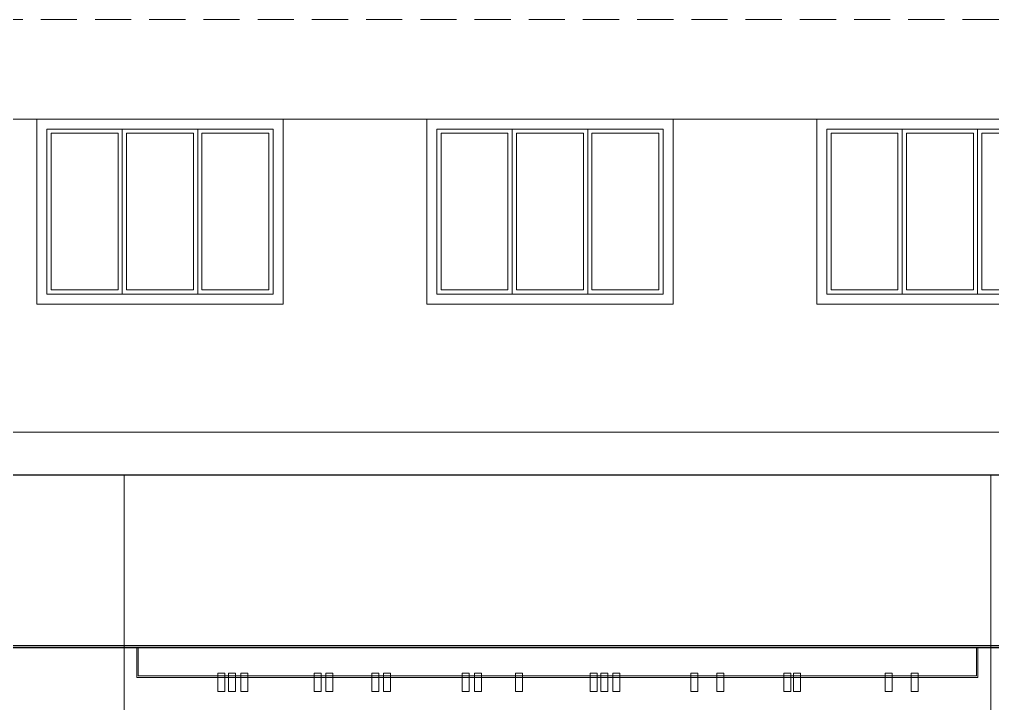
# Model space of a CAD drawing. Header units: millimetres. Extents: x -177 to 251, y 63 to 264.
# Drawn here: x 155.12 to 161.96, y 134.98 to 139.79 of the extents above; entities that cross this region are included whole.
import ezdxf

# ---------------------------------------------------------------- set-up
doc = ezdxf.new("R2010")
doc.units = ezdxf.units.MM
doc.header["$LTSCALE"] = 0.01
doc.linetypes.add('TRAZOS', pattern=[19.05, 12.7, -6.35])
for name, color, linetype, lineweight in [('ARQ_AUXILIARES', 4, 'Continuous', 0), ('ARQ_DISCONTINUAS', 6, 'TRAZOS', 5), ('ARQ_MOBILIARIO', 102, 'Continuous', 5), ('ARQ_PROYECCION 2', 5, 'Continuous', 5), ('ARQ_SECCION', 1, 'Continuous', 25)]:
    doc.layers.add(name, color=color, linetype=linetype, lineweight=lineweight)

msp = doc.modelspace()

# ---------------------------------------------------------------- linework, layer by layer
at = {"layer": 'ARQ_AUXILIARES'}
for p, q in [((155.8155, 138.9855), (155.8155, 137.8855)), ((155.8455, 139.0155), (155.8455, 137.8555)), ((155.8755, 138.9855), (155.8755, 137.8855)), ((156.3755, 139.0155), (156.3755, 137.8555)), ((156.4055, 138.9855), (156.4055, 137.8855)), ((158.5559, 138.9855), (158.5559, 137.8855)), ((158.5859, 139.0155), (158.5859, 137.8555)), ((158.6159, 138.9855), (158.6159, 137.8855)), ((159.1159, 139.0155), (159.1159, 137.8555)), ((159.1459, 138.9855), (159.1459, 137.8855)), ((161.2962, 138.9855), (161.2962, 137.8855)), ((161.3262, 139.0155), (161.3262, 137.8555)), ((161.3562, 138.9855), (161.3562, 137.8855)), ((161.8562, 139.0155), (161.8562, 137.8555)), ((161.8862, 138.9855), (161.8862, 137.8855)), ((155.8583, 136.5855), (155.8583, 132.0731)), ((161.9485, 136.5855), (161.9485, 132.0731))]:
    msp.add_line(p, q, dxfattribs=at)
for points in [[(155.2455, 137.7855), (156.9755, 137.7855), (156.9755, 139.0855), (155.2455, 139.0855), (155.2455, 137.7855)], [(157.9859, 137.7855), (159.7159, 137.7855), (159.7159, 139.0855), (157.9859, 139.0855), (157.9859, 137.7855)], [(160.7262, 137.7855), (162.4562, 137.7855), (162.4562, 139.0855), (160.7262, 139.0855), (160.7262, 137.7855)], [(155.8155, 138.9855), (155.3455, 138.9855), (155.3455, 137.8855), (155.8155, 137.8855)], [(155.8755, 137.8855), (156.3455, 137.8855), (156.3455, 138.9855), (155.8755, 138.9855)], [(156.4055, 137.8855), (156.8755, 137.8855), (156.8755, 138.9855), (156.4055, 138.9855)], [(158.5559, 138.9855), (158.0859, 138.9855), (158.0859, 137.8855), (158.5559, 137.8855)], [(158.6159, 137.8855), (159.0859, 137.8855), (159.0859, 138.9855), (158.6159, 138.9855)], [(159.1459, 137.8855), (159.6159, 137.8855), (159.6159, 138.9855), (159.1459, 138.9855)], [(161.2962, 138.9855), (160.8262, 138.9855), (160.8262, 137.8855), (161.2962, 137.8855)], [(161.3562, 137.8855), (161.8262, 137.8855), (161.8262, 138.9855), (161.3562, 138.9855)], [(161.8862, 137.8855), (162.3562, 137.8855), (162.3562, 138.9855), (161.8862, 138.9855)]]:
    msp.add_lwpolyline(points, dxfattribs=at)
for points in [[(155.3155, 137.8555), (156.9055, 137.8555), (156.9055, 139.0155), (155.3155, 139.0155)], [(158.0559, 137.8555), (159.6459, 137.8555), (159.6459, 139.0155), (158.0559, 139.0155)], [(160.7962, 137.8555), (162.3862, 137.8555), (162.3862, 139.0155), (160.7962, 139.0155)]]:
    msp.add_lwpolyline(points, close=True, dxfattribs=at)
at = {"layer": 'ARQ_DISCONTINUAS', "ltscale": 2}
msp.add_line((151.4631, 139.7855), (167.0585, 139.7855), dxfattribs=at)
at = {"layer": 'ARQ_MOBILIARIO'}
for p, q in [((155.9481, 135.1631), (155.9481, 135.3731)), ((155.9581, 135.1731), (155.9581, 135.3731)), ((161.8487, 135.1731), (161.8487, 135.3731)), ((161.8587, 135.1631), (161.8587, 135.3731)), ((155.9481, 135.1631), (161.8587, 135.1631)), ((155.9581, 135.1731), (161.8487, 135.1731))]:
    msp.add_line(p, q, dxfattribs=at)
for points in [[(156.5178, 135.1917), (156.5669, 135.1917), (156.5669, 135.0646), (156.5178, 135.0646)], [(156.5928, 135.1917), (156.6419, 135.1917), (156.6419, 135.0646), (156.5928, 135.0646)], [(156.6785, 135.1917), (156.7276, 135.1917), (156.7276, 135.0646), (156.6785, 135.0646)], [(157.1944, 135.1917), (157.2435, 135.1917), (157.2435, 135.0646), (157.1944, 135.0646)], [(157.2765, 135.1917), (157.3256, 135.1917), (157.3256, 135.0646), (157.2765, 135.0646)], [(157.5994, 135.1917), (157.6484, 135.1917), (157.6484, 135.0646), (157.5994, 135.0646)], [(157.6814, 135.1917), (157.7305, 135.1917), (157.7305, 135.0646), (157.6814, 135.0646)], [(158.2345, 135.1917), (158.2836, 135.1917), (158.2836, 135.0646), (158.2345, 135.0646)], [(158.3202, 135.1917), (158.3692, 135.1917), (158.3692, 135.0646), (158.3202, 135.0646)], [(158.6092, 135.1917), (158.6583, 135.1917), (158.6583, 135.0646), (158.6092, 135.0646)], [(159.1331, 135.1917), (159.1821, 135.1917), (159.1821, 135.0646), (159.1331, 135.0646)], [(159.2081, 135.1917), (159.2571, 135.1917), (159.2571, 135.0646), (159.2081, 135.0646)], [(159.2938, 135.1917), (159.3429, 135.1917), (159.3429, 135.0646), (159.2938, 135.0646)], [(159.8403, 135.1917), (159.8894, 135.1917), (159.8894, 135.0646), (159.8403, 135.0646)], [(160.0225, 135.1917), (160.0716, 135.1917), (160.0716, 135.0646), (160.0225, 135.0646)], [(160.494, 135.1917), (160.5431, 135.1917), (160.5431, 135.0646), (160.494, 135.0646)], [(160.5619, 135.1917), (160.611, 135.1917), (160.611, 135.0646), (160.5619, 135.0646)], [(161.2074, 135.1917), (161.2565, 135.1917), (161.2565, 135.0646), (161.2074, 135.0646)], [(161.3896, 135.1917), (161.4387, 135.1917), (161.4387, 135.0646), (161.3896, 135.0646)]]:
    msp.add_lwpolyline(points, close=True, dxfattribs=at)
at = {"layer": 'ARQ_PROYECCION 2'}
for p, q in [((163.8175, 139.0855), (154.5338, 139.0855)), ((151.9825, 136.8855), (167.0585, 136.8855))]:
    msp.add_line(p, q, dxfattribs=at)
at = {"layer": 'ARQ_SECCION'}
for p, q in [((151.9825, 136.5855), (167.0585, 136.5855)), ((152.2325, 135.3881), (164.2381, 135.3881)), ((152.2325, 135.3731), (164.2531, 135.3731))]:
    msp.add_line(p, q, dxfattribs=at)

doc.saveas('drawing.dxf')
